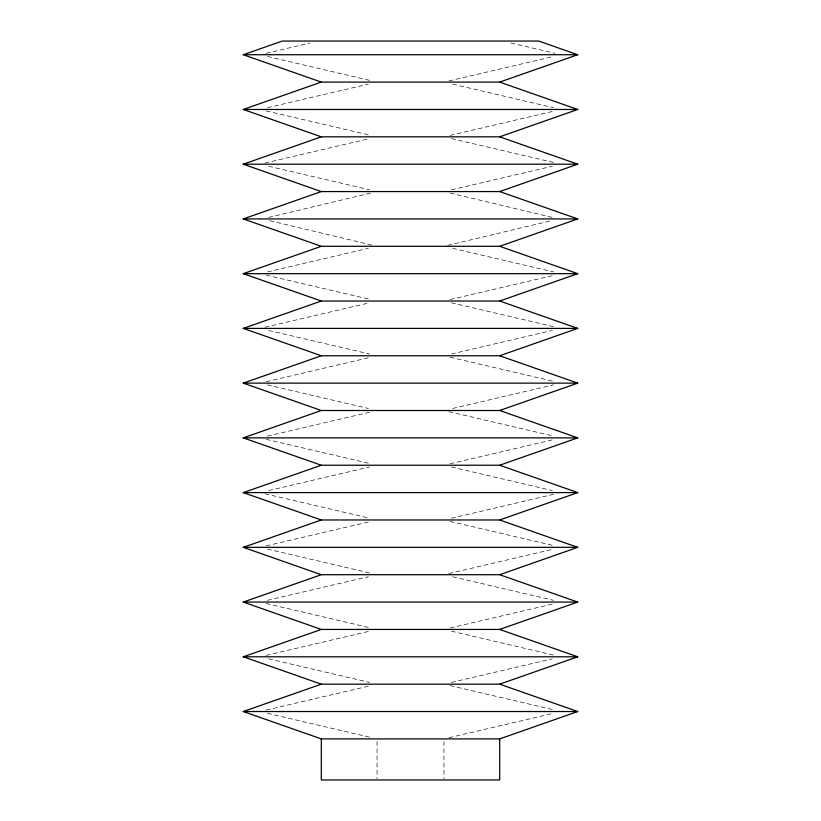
<?xml version="1.0" encoding="UTF-8"?>
<svg xmlns="http://www.w3.org/2000/svg" width="821" height="821" viewBox="0 0 821 821"><rect width="100%" height="100%" fill="white"/><g stroke="black" fill="none" stroke-linecap="round" stroke-linejoin="round"><path stroke-width="0.62" stroke-dasharray="4.11 3.08" d="M268.6 217.442L370.815 193.058M447.691 245.407L551.148 220.716M266.076 53.303L309.979 43.041M267.451 107.715L368.331 84.142M448.933 80.94L553.549 56.485M264.967 163.04L369.583 138.585M450.175 135.373L554.791 110.927M451.417 189.815L552.297 166.242M267.451 271.915L368.331 248.342M264.967 327.24L369.583 302.785M450.175 299.573L554.791 275.127M266.209 381.673L370.825 357.227M451.417 354.015L552.297 330.442M267.451 436.115L372.067 411.66M452.669 408.458L553.549 384.885M268.703 490.558L369.583 466.985M450.175 463.773L554.791 439.327M266.209 545.873L370.825 521.427M451.417 518.215L556.033 493.76M267.451 600.315L368.331 576.742M448.933 573.54L553.549 549.085M266.209 655.343L369.583 631.185M450.175 627.973L554.791 603.527M266.209 710.073L370.825 685.627M451.417 682.415L552.297 658.842M448.933 737.74L553.549 713.285M511.021 43.041L554.924 53.303M452.669 84.142L553.549 107.715M267.451 56.485L372.067 80.94M451.417 138.585L556.033 163.04M266.209 110.927L370.825 135.373M268.703 166.242L369.583 189.815M452.669 248.342L553.549 271.915M451.417 302.785L556.033 327.24M266.209 275.127L370.825 299.573M450.175 357.227L554.791 381.673M268.703 330.442L369.583 354.015M448.933 411.66L553.549 436.115M267.451 384.885L368.331 408.458M451.417 466.985L552.297 490.558M266.209 439.327L370.825 463.773M450.175 521.427L554.791 545.873M264.967 493.76L369.583 518.215M452.669 576.742L553.549 600.315M267.451 549.085L372.067 573.54M451.417 631.185L554.791 655.343M266.209 603.527L370.825 627.973M450.175 685.627L554.791 710.073M268.703 658.842L369.583 682.415M267.451 713.285L372.067 737.74M450.185 193.058L552.4 217.442M269.852 220.716L373.309 245.407M443.945 741.466L443.945 778.667M377.055 741.466L377.055 778.667"/><path stroke-width="1.23" d="M243.262 54.73L282.28 41.05L538.72 41.05L577.738 54.73L499.691 82.1L321.309 82.1L243.262 54.73L577.738 54.73M499.691 82.1L577.738 109.47L499.691 136.83L321.309 136.83L243.262 109.47L321.309 82.1M499.691 246.3L577.738 273.67L499.691 301.03L321.309 301.03L243.262 273.67L321.309 246.3L499.691 246.3L577.738 218.93L499.691 191.57L321.309 191.57L243.262 164.2L321.309 136.83M321.309 246.3L243.262 218.93L321.309 191.57M499.691 191.57L577.738 164.2L499.691 136.83M499.691 301.03L577.738 328.4L499.691 355.77L321.309 355.77L243.262 328.4L321.309 301.03M499.691 574.7L577.738 602.07L499.691 629.43L321.309 629.43L243.262 602.07L321.309 574.7L499.691 574.7L577.738 547.33L499.691 519.97L321.309 519.97L243.262 492.6L321.309 465.23L499.691 465.23L577.738 437.87L499.691 410.5L321.309 410.5L243.262 383.13L321.309 355.77M321.309 465.23L243.262 437.87L321.309 410.5M499.691 410.5L577.738 383.13L499.691 355.77M321.309 574.7L243.262 547.33L321.309 519.97M499.691 519.97L577.738 492.6L499.691 465.23M499.691 629.43L577.738 656.8L499.691 684.17L321.309 684.17L243.262 656.8L321.309 629.43M499.691 684.17L577.738 711.53L499.691 738.9L321.309 738.9L243.262 711.53L321.309 684.17M243.262 109.47L577.738 109.47M243.262 164.2L577.738 164.2M243.262 218.93L577.738 218.93M243.262 273.67L577.738 273.67M243.262 328.4L577.738 328.4M243.262 383.13L577.738 383.13M243.262 437.87L577.738 437.87M243.262 492.6L577.738 492.6M243.262 547.33L577.738 547.33M243.262 602.07L577.738 602.07M243.262 656.8L577.738 656.8M243.262 711.53L577.738 711.53M499.691 738.9L499.691 779.95L321.309 779.95L321.309 738.9"/></g></svg>
